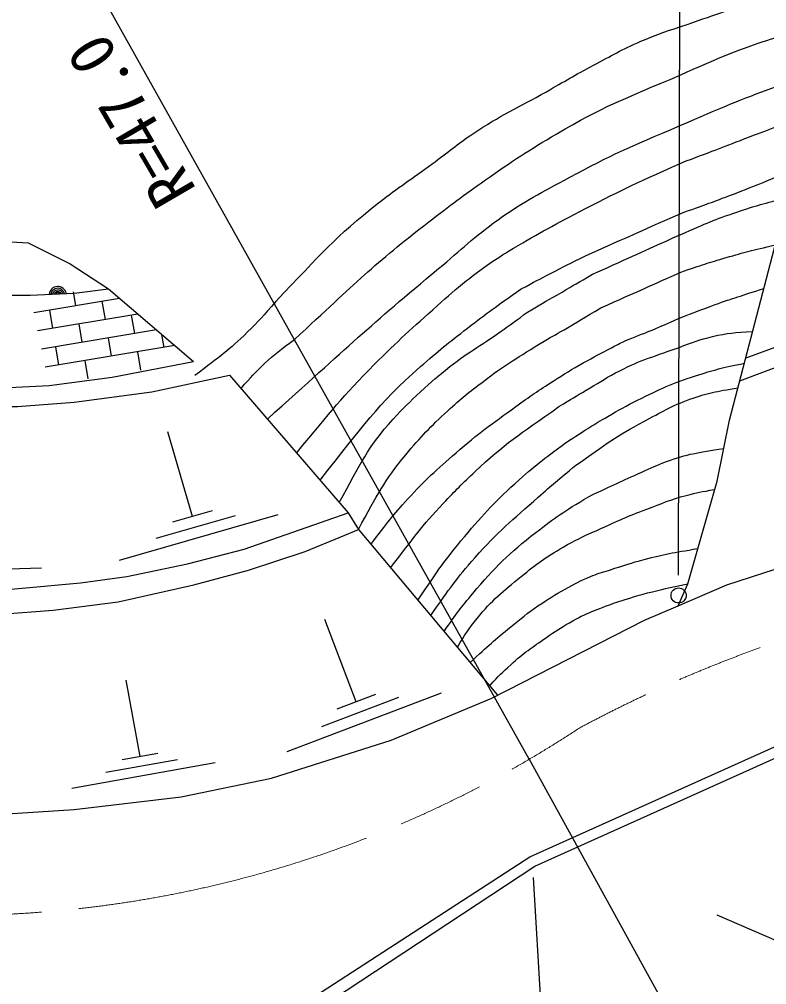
# Model space of a CAD drawing. Units: millimetres, scale not verified. Extents: x 40000 to 680000, y 20000 to 380000.
# Drawn here: x 405142 to 435297, y 279630 to 318571 of the extents above; entities that cross this region are included whole.
import ezdxf
from ezdxf.enums import TextEntityAlignment as Align

# ---------------------------------------------------------------- set-up
doc = ezdxf.new("R2010")
doc.units = ezdxf.units.MM
doc.header["$LTSCALE"] = 1000
doc.linetypes.add('CHAIN', pattern=[18.5, 12, -1.5, 3.5, -1.5])
for name, color, linetype, lineweight in [('M-BGD', 7, 'Continuous', 25), ('M-BMK', 2, 'CHAIN', 13), ('M-BMK-SRVR', 3, 'Continuous', 25), ('M-STR-STRC', 7, 'Continuous', 25)]:
    doc.layers.add(name, color=color, linetype=linetype, lineweight=lineweight)
doc.styles.add('ＭＳ ゴシック', font='')
doc.styles.get('ＭＳ ゴシック').set_extended_font_data('MS Gothic')

msp = doc.modelspace()

# ---------------------------------------------------------------- linework, layer by layer
at = {"layer": 'M-BGD'}
for p, q in [((408740, 307696), (412165, 304773)), ((409185, 307316), (405727, 306737)), ((407429, 307022), (407335, 307582)), ((408613, 306460), (408489, 307200)), ((409930, 306681), (405880, 306002)), ((406492, 306105), (406368, 306845)), ((409797, 305898), (409673, 306638)), ((407676, 305543), (407553, 306282)), ((410675, 306045), (406034, 305268)), ((408861, 304981), (408737, 305720)), ((410981, 305336), (410893, 305859)), ((411420, 305409), (406188, 304533)), ((406740, 304625), (406616, 305365)), ((410045, 304418), (409921, 305158)), ((407924, 304063), (407800, 304803)), ((412126, 298514), (411140, 301928)), ((412926, 298745), (411326, 298283)), ((415572, 298584), (409172, 296737)), ((413849, 298549), (410649, 297625)), ((406035, 296433), (400173, 296249)), ((431723, 294918), (433689, 295755)), ((418732, 291038), (417469, 294358)), ((410013, 288831), (409460, 291915)), ((422161, 291392), (415934, 289023)), ((419510, 291334), (417954, 290742)), ((420446, 291215), (417333, 290030)), ((410736, 288961), (409291, 288702)), ((413042, 288579), (407261, 287542)), ((411528, 288705), (408637, 288187)), ((426316, 276857), (425885, 283958)), ((437030, 280817), (433300, 282439))]:
    msp.add_line(p, q, dxfattribs=at)
for points in [[(431723, 294918), (432108, 295796), (433293, 299944), (433801, 302400), (437018, 314761), (437950, 315100), (444638, 316708), (445316, 316793), (458570, 315717), (463944, 312723), (467286, 310758)], [(386178, 309204), (389408, 311503), (392742, 312058), (393134, 312180), (394658, 311503), (397113, 310656), (398552, 310233), (401092, 309810), (405495, 309556), (407188, 308709), (408740, 307696)], [(389408, 311503), (389916, 311164), (392118, 310064), (394742, 309048), (397282, 308286), (399314, 307862), (401177, 307608), (403632, 307439), (405580, 307439), (407358, 307524), (408740, 307696)], [(386178, 309204), (388138, 307947), (390340, 306762), (392033, 306000), (394065, 305238), (395674, 304730), (397706, 304222), (400415, 303798), (401854, 303714), (404733, 303714), (406342, 303798), (408882, 304137), (412165, 304773)], [(436025, 305477), (434454, 304908)], [(434214, 303985), (436398, 304814)], [(403294, 302952), (405072, 302952), (407358, 303121), (410490, 303544), (413623, 304222), (418413, 298657)], [(380518, 303968), (381365, 303206), (384244, 301174), (385683, 300242), (388308, 298888), (390678, 297872), (392795, 297110), (394742, 296517), (396436, 296094), (398722, 295755), (400923, 295586), (404818, 295586), (407612, 295840), (409474, 296094), (411930, 296602), (414216, 297194), (418413, 298657)], [(379926, 303375), (380349, 302867), (381619, 301851), (384921, 299650), (387969, 297956), (389493, 297279), (391779, 296432), (393896, 295755), (396436, 295078), (398129, 294739), (401516, 294485), (404394, 294570), (406511, 294739), (409136, 295078), (412184, 295755), (414385, 296348), (416671, 297110), (418110, 297702), (418822, 297995)], [(367832, 300175), (370358, 298888), (373830, 296432), (377132, 294231), (380180, 292368), (382635, 291098), (385006, 289998), (387292, 289151), (390424, 288220), (395179, 287214), (397621, 286865), (400246, 286611), (404648, 286526), (407358, 286696), (411676, 287204), (415316, 287966), (420142, 289490), (424206, 291183)], [(418413, 298657), (418822, 297995), (424441, 291303)], [(433689, 295755), (439954, 297787)], [(424206, 291183), (430364, 294338), (431723, 294918)], [(410938, 275185), (425738, 284784), (438543, 290546), (439200, 290509), (446915, 290083), (449685, 289999), (452585, 290253), (455780, 290273), (459917, 290026), (464188, 289317), (467129, 288662), (471848, 287118), (473887, 286323), (476179, 285307), (479381, 283556), (481205, 282376)], [(411309, 274766), (425943, 284411), (438622, 290117), (439177, 290086), (446897, 289659), (449691, 289574), (452598, 289651), (455806, 289671), (459824, 289411), (464108, 288736), (466949, 288040), (471620, 286611), (473482, 285849), (475853, 284748), (479131, 283019), (480875, 281871)]]:
    msp.add_lwpolyline(points, dxfattribs=at)
for radius, start, end in [(354, 11.5237, 173.9289), (283, 13.7478, 171.7049), (212, 17.4941, 167.9585), (142, 25.2058, 160.2468), (100, 35.5235, 149.9291), (100, 35.5235, 149.9291)]:
    msp.add_arc((406695, 307438), radius, start, end, dxfattribs=at)
for points, knots in [([(431826, 318276), (433252, 318765), (433624, 318888), (434766, 319310), (435606, 319621), (435876, 319724), (436909, 320127)], [0, 0, 0, 0, 1, 1, 1, 2, 2, 2, 2]), ([(415486, 307185), (417343, 309128), (417866, 309780), (419634, 311164), (420459, 311810), (420957, 312122), (421802, 312742), (422445, 313214), (422781, 313514), (423444, 313958), (424552, 314701), (425248, 314994), (426408, 315652), (427147, 316071), (427552, 316321), (428304, 316718), (429045, 317108), (429446, 317358), (430218, 317684), (430834, 317944), (431060, 318025), (431826, 318276)], [0, 0, 0, 0, 1, 1, 1, 2, 2, 2, 3, 3, 3, 4, 4, 4, 5, 5, 5, 6, 6, 6, 7, 7, 7, 7]), ([(431826, 316329), (433307, 316982), (433728, 317184), (434990, 317616), (435897, 317926), (436216, 318024), (437338, 318331)], [0, 0, 0, 0, 1, 1, 1, 2, 2, 2, 2]), ([(416248, 305661), (418764, 307981), (419438, 308687), (421666, 310402), (422547, 311080), (423041, 311461), (423952, 312096), (425051, 312861), (425676, 313280), (426831, 313958), (428693, 315052), (429443, 315318), (431826, 316329)], [0, 0, 0, 0, 1, 1, 1, 2, 2, 2, 3, 3, 3, 4, 4, 4, 4]), ([(431826, 314297), (433504, 315018), (433957, 315229), (435358, 315738), (436190, 316040), (436468, 316140), (437501, 316473)], [0, 0, 0, 0, 1, 1, 1, 2, 2, 2, 2]), ([(431826, 312773), (433089, 313250), (433407, 313370), (434418, 313757), (435435, 314147), (435754, 314270), (437018, 314761)], [0, 0, 0, 0, 1, 1, 1, 2, 2, 2, 2]), ([(415151, 302446), (418450, 305410), (419296, 306219), (422057, 308516), (422990, 309292), (423472, 309782), (424460, 310487), (425530, 311250), (426202, 311571), (427355, 312201), (429047, 313126), (429681, 313371), (431826, 314297)], [0, 0, 0, 0, 1, 1, 1, 2, 2, 2, 3, 3, 3, 4, 4, 4, 4]), ([(416332, 301075), (417758, 302809), (418157, 303329), (419465, 304645), (420421, 305608), (420993, 306111), (422005, 307016), (422460, 307422), (422710, 307656), (423190, 308032), (423827, 308528), (424195, 308795), (424884, 309217), (425969, 309882), (426606, 310208), (427732, 310802), (429302, 311631), (429850, 311867), (431826, 312773)], [0, 0, 0, 0, 1, 1, 1, 2, 2, 2, 3, 3, 3, 4, 4, 4, 5, 5, 5, 6, 6, 6, 6]), ([(431826, 310741), (432766, 311074), (433011, 311165), (433765, 311450), (434816, 311849), (435152, 311992), (436436, 312523)], [0, 0, 0, 0, 1, 1, 1, 2, 2, 2, 2]), ([(431826, 309894), (432883, 310355), (433189, 310494), (434092, 310797), (434881, 311062), (435163, 311139), (436140, 311387)], [0, 0, 0, 0, 1, 1, 1, 2, 2, 2, 2]), ([(431826, 308370), (432700, 308669), (432940, 308749), (433663, 308960), (434429, 309183), (434690, 309244), (435641, 309471)], [0, 0, 0, 0, 1, 1, 1, 2, 2, 2, 2]), ([(425392, 307693), (425960, 307999), (426107, 308077), (426569, 308317), (427131, 308609), (427313, 308698), (428016, 309048)], [0, 0, 0, 0, 1, 1, 1, 2, 2, 2, 2]), ([(425646, 306762), (426324, 307157), (426494, 307256), (427038, 307571), (427519, 307851), (427670, 307938), (428270, 308286)], [0, 0, 0, 0, 1, 1, 1, 2, 2, 2, 2]), ([(417274, 299979), (419045, 302199), (419537, 302979), (421328, 304560), (422044, 305193), (422465, 305525), (423220, 306112), (424049, 306755), (424338, 306955), (425392, 307693)], [0, 0, 0, 0, 1, 1, 1, 2, 2, 2, 3, 3, 3, 3]), ([(431742, 306508), (432447, 306783), (432635, 306854), (433214, 307061), (433976, 307334), (434231, 307410), (435183, 307710)], [0, 0, 0, 0, 1, 1, 1, 2, 2, 2, 2]), ([(415486, 307185), (414979, 306589), (414814, 306418), (414350, 305959), (413585, 305201), (413254, 304982), (412227, 304203)], [0, 0, 0, 0, 1, 1, 1, 2, 2, 2, 2]), ([(426154, 305492), (426624, 305762), (426743, 305831), (427120, 306051), (427704, 306391), (427887, 306501), (428609, 306931)], [0, 0, 0, 0, 1, 1, 1, 2, 2, 2, 2]), ([(418050, 299078), (418940, 300681), (419174, 301285), (420227, 302444), (420636, 302894), (420883, 303130), (421328, 303544), (421774, 303960), (422034, 304183), (422513, 304560), (423329, 305202), (423858, 305464), (424701, 306071), (425072, 306338), (425192, 306424), (425646, 306762)], [0, 0, 0, 0, 1, 1, 1, 2, 2, 2, 3, 3, 3, 4, 4, 4, 5, 5, 5, 5]), ([(419330, 297390), (419993, 298279), (420199, 298543), (420820, 299226), (421528, 300005), (421973, 300398), (422767, 301089), (423662, 301868), (424210, 302251), (425170, 302947), (425749, 303367), (426078, 303595), (426681, 303978), (427149, 304276), (427412, 304442), (427896, 304713), (428335, 304960), (428586, 305090), (429032, 305322), (429237, 305429), (429350, 305490), (429560, 305586), (429985, 305782), (430241, 305853), (430672, 306035), (431093, 306213), (431228, 306274), (431742, 306508)], [0, 0, 0, 0, 1, 1, 1, 2, 2, 2, 3, 3, 3, 4, 4, 4, 5, 5, 5, 6, 6, 6, 7, 7, 7, 8, 8, 8, 9, 9, 9, 9]), ([(431742, 305322), (432357, 305569), (432563, 305645), (433112, 305775), (433733, 305921), (433983, 305931), (434732, 305977)], [0, 0, 0, 0, 1, 1, 1, 2, 2, 2, 2]), ([(414088, 303681), (414505, 304163), (414636, 304308), (415024, 304672), (415471, 305094), (415656, 305224), (416248, 305661)], [0, 0, 0, 0, 1, 1, 1, 2, 2, 2, 2]), ([(418822, 297995), (419614, 299430), (419847, 299931), (420735, 301004), (421346, 301743), (421726, 302129), (422428, 302782), (422961, 303279), (423289, 303525), (423868, 303968), (424720, 304620), (425051, 304807), (426154, 305492)], [0, 0, 0, 0, 1, 1, 1, 2, 2, 2, 3, 3, 3, 4, 4, 4, 4]), ([(426916, 302952), (427444, 303274), (427579, 303356), (428008, 303611), (428472, 303886), (428725, 304054), (429202, 304306), (430146, 304806), (430537, 304905), (431742, 305322)], [0, 0, 0, 0, 1, 1, 1, 2, 2, 2, 3, 3, 3, 3]), ([(427339, 301597), (428075, 302066), (428271, 302195), (428886, 302549), (429351, 302817), (429609, 302975), (430090, 303213), (430978, 303651), (431486, 303889), (432428, 304193), (433185, 304437), (433470, 304507), (434400, 304702)], [0, 0, 0, 0, 1, 1, 1, 2, 2, 2, 3, 3, 3, 4, 4, 4, 4]), ([(427593, 300581), (428848, 301459), (429212, 301745), (430335, 302345), (431046, 302725), (431433, 302976), (432193, 303243), (432931, 303503), (433239, 303556), (434141, 303705)], [0, 0, 0, 0, 1, 1, 1, 2, 2, 2, 3, 3, 3, 3]), ([(420124, 296445), (421093, 297711), (421355, 298099), (422259, 299057), (422740, 299567), (423018, 299846), (423529, 300327), (424747, 301474), (425279, 301786), (426916, 302952)], [0, 0, 0, 0, 1, 1, 1, 2, 2, 2, 3, 3, 3, 3]), ([(421223, 295136), (422052, 296373), (422305, 296751), (423106, 297702), (423904, 298651), (424380, 299166), (425307, 299988), (426064, 300660), (426357, 300886), (427339, 301597)], [0, 0, 0, 0, 1, 1, 1, 2, 2, 2, 3, 3, 3, 3]), ([(428101, 299311), (429137, 299800), (429405, 299933), (430254, 300304), (430643, 300474), (430856, 300583), (431254, 300732), (432121, 301057), (432486, 301079), (433565, 301261)], [0, 0, 0, 0, 1, 1, 1, 2, 2, 2, 3, 3, 3, 3]), ([(421742, 294517), (422518, 295644), (422772, 295990), (423529, 296856), (424436, 297893), (425045, 298382), (426079, 299293), (426661, 299806), (426857, 299978), (427593, 300581)], [0, 0, 0, 0, 1, 1, 1, 2, 2, 2, 3, 3, 3, 3]), ([(428440, 297956), (429394, 298386), (429656, 298511), (430458, 298813), (431074, 299045), (431413, 299200), (432050, 299364), (432493, 299478), (432655, 299513), (433195, 299603)], [0, 0, 0, 0, 1, 1, 1, 2, 2, 2, 3, 3, 3, 3]), ([(422279, 293878), (422785, 294619), (422962, 294837), (423444, 295416), (424327, 296477), (424896, 297024), (425984, 297872), (426773, 298486), (427087, 298699), (428101, 299311)], [0, 0, 0, 0, 1, 1, 1, 2, 2, 2, 3, 3, 3, 3]), ([(422816, 293239), (423145, 293794), (423274, 293968), (423614, 294400), (424206, 295155), (424652, 295483), (425392, 296094), (426014, 296608), (426384, 296878), (427085, 297279), (427599, 297573), (427794, 297671), (428440, 297956)], [0, 0, 0, 0, 1, 1, 1, 2, 2, 2, 3, 3, 3, 4, 4, 4, 4]), ([(428948, 296348), (429607, 296574), (429800, 296631), (430356, 296782), (431187, 297008), (431488, 297047), (432516, 297225)], [0, 0, 0, 0, 1, 1, 1, 2, 2, 2, 2]), ([(423330, 292627), (424099, 293328), (424305, 293529), (424968, 294062), (425391, 294402), (425620, 294604), (426069, 294908), (426487, 295191), (426727, 295343), (427170, 295586), (427559, 295799), (427773, 295932), (428186, 296094), (428478, 296208), (428587, 296245), (428948, 296348)], [0, 0, 0, 0, 1, 1, 1, 2, 2, 2, 3, 3, 3, 4, 4, 4, 5, 5, 5, 5]), ([(429286, 295078), (430056, 295313), (430267, 295382), (430907, 295536), (431373, 295649), (431531, 295683), (432108, 295796)], [0, 0, 0, 0, 1, 1, 1, 2, 2, 2, 2]), ([(424122, 291691), (424501, 292104), (424623, 292223), (424968, 292538), (425491, 293015), (425833, 293226), (426408, 293638), (426758, 293890), (426965, 294016), (427339, 294231), (428058, 294645), (428363, 294730), (429286, 295078)], [0, 0, 0, 0, 1, 1, 1, 2, 2, 2, 3, 3, 3, 4, 4, 4, 4])]:
    msp.add_open_spline(points, degree=3, knots=knots, dxfattribs=at)
for points in [[(428016, 309048), (429921, 309894), (429921, 309894), (431826, 310741)], [(428270, 308286), (430048, 309090), (430048, 309090), (431826, 309894)], [(428609, 306931), (430218, 307651), (430218, 307651), (431826, 308370)]]:
    msp.add_open_spline(points, degree=3, dxfattribs=at)
at = {"layer": 'M-BMK'}
for centre, radius, start, end in [((453425, 242000), 54427, 76.0567, 118.1317), ((402502, 328320), 45899, 230.1087, 303.3915)]:
    msp.add_arc(centre, radius, start, end, dxfattribs=at)
at = {"layer": 'M-BMK-SRVR'}
for q in [(408612, 319287), (441495, 260090)]:
    msp.add_line((425713, 288723), q, dxfattribs=at)
at = {"layer": 'M-STR-STRC'}
msp.add_line((431783, 321360), (431729, 296147), dxfattribs=at)
msp.add_circle((431742, 295332), 305, dxfattribs=at)

# ---------------------------------------------------------------- texts
at = {"layer": 'M-BMK-SRVR', "style": 'ＭＳ ゴシック'}
msp.add_text('R=47.0', height=1833, rotation=120.277, dxfattribs=at).set_placement((411523, 311226), align=Align.MIDDLE_LEFT)

doc.saveas('drawing.dxf')
